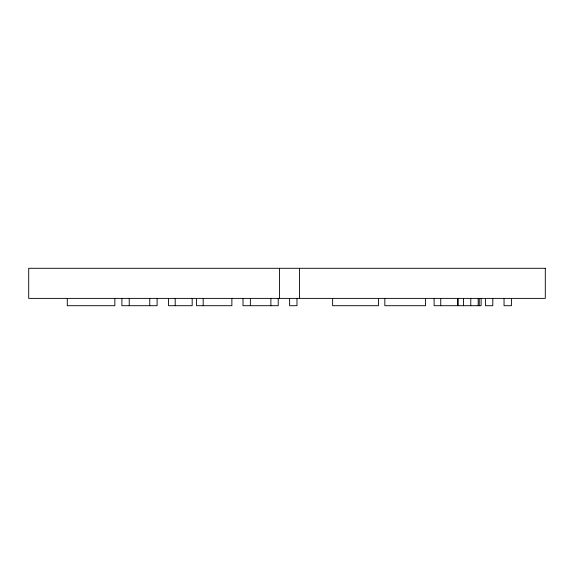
<?xml version="1.0" encoding="UTF-8"?>
<svg xmlns="http://www.w3.org/2000/svg" width="574" height="574" viewBox="0 0 574 574"><rect width="100%" height="100%" fill="white"/><g stroke="black" fill="none" stroke-linecap="round" stroke-linejoin="round"><path stroke-width="0.86" d="M511.412 298.387L511.412 305.705L504.044 305.705L504.044 298.387M492.793 298.387L492.793 305.705L485.425 305.705L485.425 298.387M481.127 298.387L481.127 305.705L458.052 305.705L458.052 298.387M479.247 298.387L479.247 305.705M478.185 298.387L478.185 305.705M470.773 298.387L470.773 305.705M463.455 298.387L463.455 305.705M457.722 298.387L457.722 305.705L434.109 305.705L434.109 298.387M440.739 298.387L440.739 305.705M425.556 298.387L425.556 305.705L384.838 305.705L384.838 298.387M378.417 298.387L378.417 305.705L332.626 305.705L332.626 298.387M299.542 268.295L299.542 298.387M296.98 298.387L296.98 305.705L289.619 305.705L289.619 298.387M279.473 268.295L279.473 298.387M278.239 298.387L278.239 305.705L243.01 305.705L243.01 298.387M270.878 298.387L270.878 305.705M250.372 298.387L250.372 305.705M231.874 298.387L231.874 305.705L196.559 305.705L196.559 298.387M203.189 298.387L203.189 305.705M192.182 298.387L192.182 305.705L168.569 305.705L168.569 298.387M175.199 298.387L175.199 305.705M157.111 298.387L157.111 305.705L121.882 305.705L121.882 298.387M149.749 298.387L149.749 305.705M129.243 298.387L129.243 305.705M114.843 298.387L114.843 305.705L67.287 305.705L67.287 298.387M545.3 268.295L28.7 268.295L28.7 298.387L545.3 298.387L545.3 268.295"/></g></svg>
